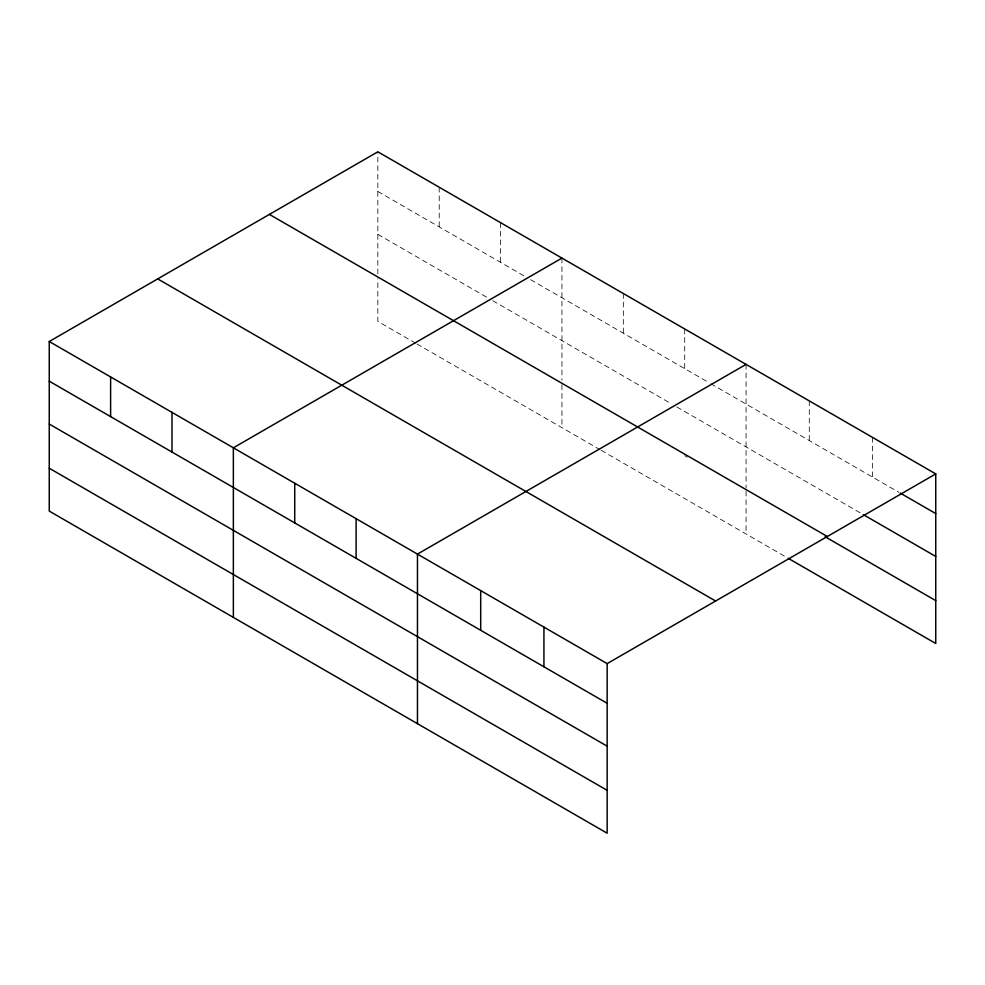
<?xml version="1.0" encoding="UTF-8"?>
<svg xmlns="http://www.w3.org/2000/svg" width="985" height="985" viewBox="0 0 985 985"><rect width="100%" height="100%" fill="white"/><g stroke="black" fill="none" stroke-linecap="round" stroke-linejoin="round"><path stroke-width="0.74" stroke-dasharray="4.92 3.69" d="M377.846 273.941L377.846 151.801M377.846 191.472L525.387 276.662M530.619 279.678L709.495 382.956M710.813 383.707L898.862 492.291M377.846 234.344L487.526 297.667M492.746 300.684L671.635 403.961M676.855 406.977L861.986 513.862M684.698 455.673L687.308 457.175M415.707 343.248L377.846 321.381L377.846 278.521M417.012 343.999L599.816 449.542M601.121 450.293L786.892 557.547M872.525 437.402L872.525 477.072M809.288 400.895L809.288 440.566M746.064 364.388L746.064 488.055M746.064 491.109L746.064 533.968M684.698 328.953L684.698 368.636M623.32 293.53L623.32 333.201M561.955 258.095L561.955 380.235M561.955 384.815L561.955 427.675M500.577 222.659L500.577 262.342M439.212 187.236L439.212 226.907"/><path stroke-width="1.48" d="M607.154 746.162L607.154 663.619L49.25 341.512L49.25 511.092L607.154 833.199L607.154 746.162L49.25 424.055M788.209 558.31L935.75 643.488L935.75 473.908L377.846 151.801L49.25 341.512M561.955 258.095L233.359 447.806L233.359 617.386M746.064 364.388L417.468 554.099L417.468 723.692M607.154 663.619L935.75 473.908M900.179 493.042L935.75 513.579M863.303 514.626L935.75 556.451M269.41 214.398L827.314 536.505M825.098 536.739L935.75 600.616M157.686 278.903L715.59 601.01M49.25 381.183L607.154 703.29M49.25 468.232L607.154 790.327M543.929 627.113L543.929 666.783M480.692 590.606L480.692 630.277M356.102 518.664L356.102 558.347M294.724 483.241L294.724 522.912M171.993 412.37L171.993 452.053M110.615 376.947L110.615 416.618"/></g></svg>
